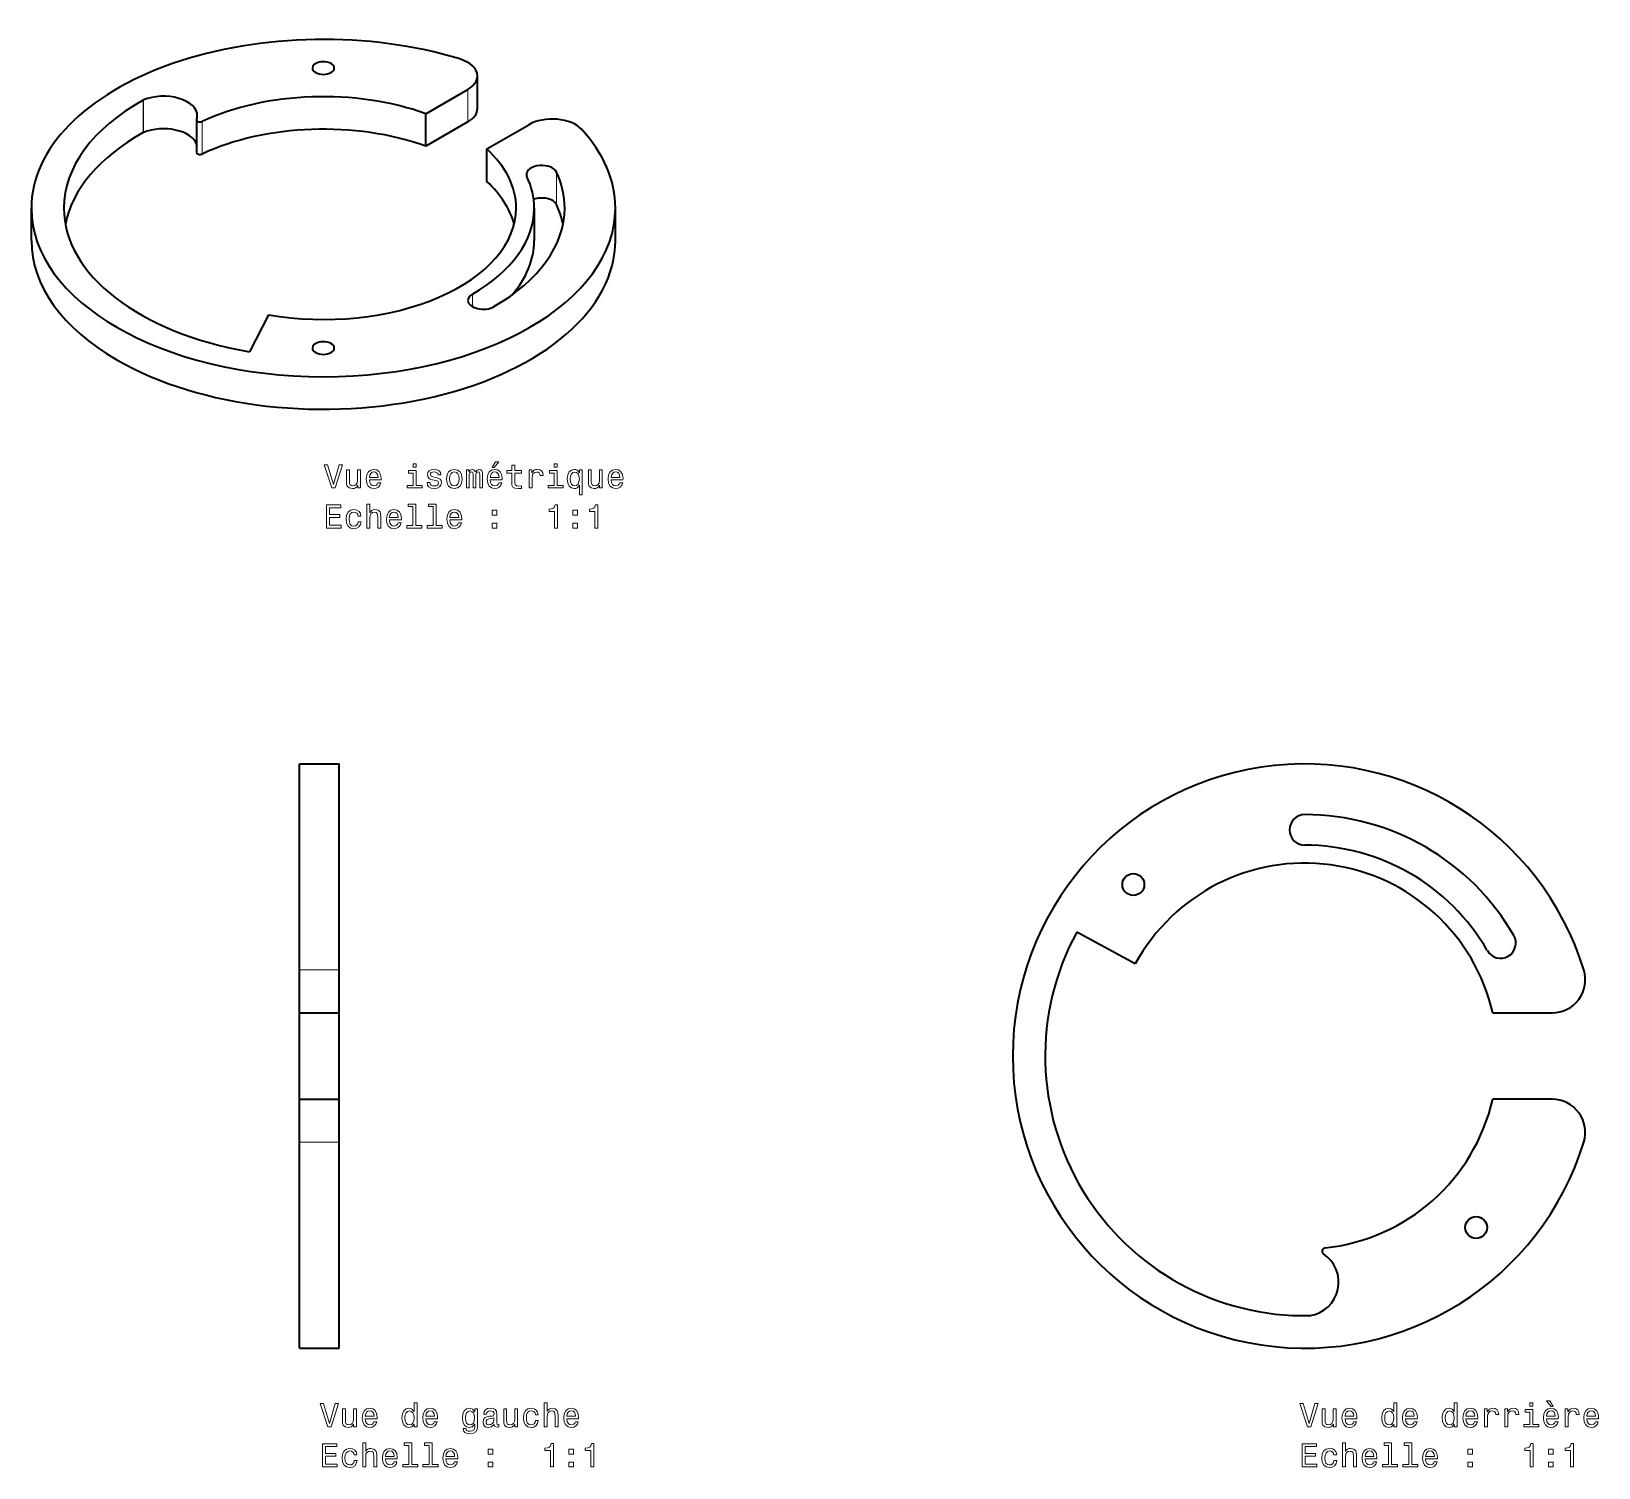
# Model space of a CAD drawing. Extents: x 503 to 935, y 310 to 575.
# Drawn here: x 698.7 to 934.9, y 358.5 to 574.8 of the extents above; entities that cross this region are included whole.
import ezdxf

# ---------------------------------------------------------------- set-up
doc = ezdxf.new("R2010")
doc.units = 0

msp = doc.modelspace()

# ---------------------------------------------------------------- linework, layer by layer
at = {"color": 7, "lineweight": 35, "ltscale": 0.122473}
for p, q in [((765.96, 563.24), (765.96, 568.14)), ((723.64, 561.5), (723.64, 556.6))]:
    msp.add_line(p, q, dxfattribs=at)
at = {"color": 7, "lineweight": 13, "ltscale": 0.122475}
for p, q in [((715.6, 559.59), (715.6, 564.49)), ((715.66, 559.62), (715.66, 564.52)), ((764.49, 561.2), (764.49, 566.1)), ((724.46, 561.27), (724.46, 556.37)), ((777.86, 548.76), (777.86, 553.66))]:
    msp.add_line(p, q, dxfattribs=at)
at = {"color": 7, "lineweight": 35, "ltscale": 0.182473}
for p, q in [((758.17, 562.45), (764.49, 566.1)), ((764.49, 561.2), (758.17, 557.55))]:
    msp.add_line(p, q, dxfattribs=at)
at = {"color": 7, "lineweight": 35, "ltscale": 0.122475}
for p, q in [((758.17, 557.55), (758.17, 562.45)), ((767.37, 552.24), (767.37, 557.14)), ((698.74, 543.33), (698.74, 548.23)), ((774.5, 548.23), (774.5, 543.33)), ((786.74, 543.33), (786.74, 548.23))]:
    msp.add_line(p, q, dxfattribs=at)
at = {"color": 7, "lineweight": 35, "ltscale": 0.182472}
msp.add_line((767.37, 557.14), (773.69, 560.79), dxfattribs=at)
at = {"color": 7, "lineweight": 13, "ltscale": 0.046948}
msp.add_line((765.2, 533.38), (765.2, 535.26), dxfattribs=at)
at = {"color": 7, "lineweight": 35, "ltscale": 0.156323}
msp.add_line((734.49, 532.14), (731.63, 526.58), dxfattribs=at)
at = {"color": 7, "lineweight": 35}
for p, q in [((739.13, 433.47), (739.13, 464.5)), ((745.13, 433.47), (745.13, 464.5)), ((739.13, 376.5), (739.13, 407.53)), ((745.13, 376.5), (745.13, 407.53))]:
    msp.add_line(p, q, dxfattribs=at)
at = {"color": 7, "lineweight": 35, "ltscale": 0.15}
for p, q in [((739.13, 464.5), (745.13, 464.5)), ((739.13, 427), (745.13, 427)), ((739.13, 414), (745.13, 414)), ((739.13, 376.5), (745.13, 376.5))]:
    msp.add_line(p, q, dxfattribs=at)
at = {"color": 7, "lineweight": 35, "ltscale": 0.379882}
msp.add_line((739.13, 434.37), (739.13, 449.56), dxfattribs=at)
at = {"color": 7, "lineweight": 35, "ltscale": 0.25125}
msp.add_line((865.08, 434.37), (856.25, 439.16), dxfattribs=at)
at = {"color": 7, "lineweight": 35, "ltscale": 0.161859}
for p, q in [((739.13, 427), (739.13, 433.47)), ((745.13, 427), (745.13, 433.47)), ((739.13, 407.53), (739.13, 414)), ((745.13, 407.53), (745.13, 414))]:
    msp.add_line(p, q, dxfattribs=at)
at = {"color": 7, "lineweight": 13, "ltscale": 0.15}
for p, q in [((739.13, 433.47), (745.13, 433.47)), ((739.13, 407.53), (745.13, 407.53))]:
    msp.add_line(p, q, dxfattribs=at)
at = {"color": 7, "lineweight": 35, "ltscale": 0.391661}
msp.add_line((739.13, 414), (739.13, 429.67), dxfattribs=at)
at = {"color": 7, "lineweight": 35, "ltscale": 0.325019}
msp.add_line((745.13, 414), (745.13, 427), dxfattribs=at)
at = {"color": 7, "lineweight": 35, "ltscale": 0.223482}
for p, q in [((918.95, 427), (927.89, 427)), ((927.89, 414), (918.95, 414))]:
    msp.add_line(p, q, dxfattribs=at)
at = {"color": 7, "lineweight": 13}
for points in [[(745.14, 509.57), (744.26, 506.59), (743.36, 509.57), (742.88, 509.57), (744.01, 506.07), (744.51, 506.07), (745.61, 509.57)], [(748.34, 508.78), (747.89, 508.78), (747.89, 507.21), (747.84, 506.85), (747.7, 506.59), (747.47, 506.43), (747.17, 506.38), (746.94, 506.42), (746.78, 506.54), (746.7, 506.74), (746.68, 507.04), (746.68, 508.78), (746.23, 508.78), (746.23, 507), (746.25, 506.64), (746.35, 506.34), (746.64, 506.07), (747.11, 505.97), (747.36, 506.01), (747.58, 506.1), (747.76, 506.26), (747.91, 506.48), (747.91, 506.07), (748.34, 506.07)], [(749.67, 507.29), (751.45, 507.29), (751.45, 507.5), (751.37, 508.08), (751.15, 508.52), (750.8, 508.78), (750.33, 508.87), (749.87, 508.77), (749.52, 508.49), (749.29, 508.03), (749.21, 507.43), (749.29, 506.81), (749.51, 506.35), (749.86, 506.07), (750.31, 505.97), (750.71, 506.04), (751.03, 506.21), (751.27, 506.48), (751.4, 506.85), (750.97, 506.85), (750.87, 506.64), (750.74, 506.49), (750.37, 506.37), (750.08, 506.43), (749.87, 506.6), (749.72, 506.89), (749.67, 507.28)], [(749.67, 507.67), (749.73, 508.02), (749.87, 508.27), (750.07, 508.43), (750.34, 508.48), (750.61, 508.43), (750.82, 508.27), (750.95, 508.02), (750.99, 507.67)], [(756.71, 506.44), (756.71, 508.69), (755.57, 508.69), (755.57, 508.31), (756.27, 508.31), (756.27, 506.44), (755.36, 506.44), (755.36, 506.07), (757.63, 506.07), (757.63, 506.44)], [(756.73, 509.69), (756.26, 509.69), (756.26, 509.19), (756.73, 509.19)], [(759.72, 507.65), (759.29, 507.75), (758.97, 507.86), (758.87, 508.1), (758.9, 508.27), (759, 508.39), (759.18, 508.46), (759.42, 508.49), (759.66, 508.46), (759.85, 508.37), (759.97, 508.24), (760.02, 508.06), (760.45, 508.06), (760.45, 508.07), (760.38, 508.39), (760.17, 508.65), (759.85, 508.81), (759.42, 508.87), (758.99, 508.81), (758.68, 508.65), (758.48, 508.4), (758.42, 508.09), (758.47, 507.78), (758.61, 507.57), (758.84, 507.42), (759.18, 507.31), (759.67, 507.19), (759.98, 507.07), (760.06, 506.97), (760.09, 506.82), (760.04, 506.63), (759.92, 506.49), (759.73, 506.4), (759.46, 506.37), (759.19, 506.4), (758.98, 506.5), (758.85, 506.67), (758.79, 506.91), (758.36, 506.91), (758.43, 506.51), (758.64, 506.22), (758.97, 506.04), (759.42, 505.97), (759.9, 506.04), (760.24, 506.22), (760.46, 506.5), (760.53, 506.87), (760.48, 507.18), (760.32, 507.4), (760.06, 507.54)], [(761.3, 507.42), (761.38, 506.81), (761.61, 506.35), (761.98, 506.07), (762.47, 505.97), (762.96, 506.07), (763.33, 506.35), (763.56, 506.8), (763.65, 507.42), (763.56, 508.04), (763.33, 508.49), (762.96, 508.77), (762.47, 508.87), (761.98, 508.77), (761.61, 508.49), (761.38, 508.04)], [(761.75, 507.43), (761.8, 507.88), (761.94, 508.21), (762.17, 508.41), (762.47, 508.48), (762.78, 508.41), (763, 508.21), (763.14, 507.88), (763.2, 507.43), (763.14, 506.97), (763, 506.63), (762.78, 506.43), (762.47, 506.37), (762.17, 506.43), (761.94, 506.63), (761.8, 506.97)], [(764.29, 506.07), (764.7, 506.07), (764.7, 507.88), (764.72, 508.15), (764.8, 508.35), (764.91, 508.46), (765.07, 508.51), (765.19, 508.47), (765.27, 508.37), (765.31, 508.2), (765.32, 507.97), (765.32, 506.07), (765.71, 506.07), (765.71, 507.88), (765.73, 508.15), (765.81, 508.34), (765.93, 508.46), (766.08, 508.51), (766.2, 508.47), (766.28, 508.37), (766.33, 507.97), (766.33, 506.07), (766.74, 506.07), (766.74, 507.94), (766.72, 508.33), (766.63, 508.63), (766.47, 508.81), (766.21, 508.87), (765.9, 508.77), (765.67, 508.48), (765.48, 508.77), (765.17, 508.87), (764.88, 508.77), (764.68, 508.49), (764.68, 508.78), (764.29, 508.78)], [(767.89, 507.29), (769.67, 507.29), (769.67, 507.5), (769.59, 508.08), (769.37, 508.52), (769.02, 508.78), (768.55, 508.87), (768.09, 508.77), (767.73, 508.49), (767.51, 508.03), (767.43, 507.43), (767.5, 506.81), (767.73, 506.35), (768.08, 506.07), (768.53, 505.97), (768.92, 506.04), (769.25, 506.21), (769.48, 506.48), (769.62, 506.85), (769.18, 506.85), (769.09, 506.64), (768.96, 506.49), (768.59, 506.37), (768.3, 506.43), (768.08, 506.6), (767.94, 506.89), (767.89, 507.28)], [(767.89, 507.67), (767.95, 508.02), (768.08, 508.27), (768.29, 508.43), (768.56, 508.48), (768.83, 508.43), (769.04, 508.27), (769.16, 508.02), (769.21, 507.67)], [(768.2, 509.15), (768.5, 509.15), (769.2, 510), (768.7, 510)], [(771.13, 508.31), (771.13, 506.95), (771.16, 506.51), (771.3, 506.21), (771.59, 506.03), (772.07, 505.97), (772.59, 506), (772.59, 506.38), (772.21, 506.35), (771.86, 506.39), (771.67, 506.52), (771.59, 506.73), (771.58, 507.03), (771.58, 508.31), (772.59, 508.31), (772.59, 508.69), (771.58, 508.69), (771.58, 509.48), (771.13, 509.48), (771.13, 508.69), (770.37, 508.69), (770.37, 508.31)], [(773.74, 506.07), (774.18, 506.07), (774.18, 507.62), (774.23, 507.99), (774.37, 508.26), (774.59, 508.42), (774.89, 508.47), (775.11, 508.44), (775.27, 508.34), (775.37, 508.17), (775.41, 507.94), (775.86, 507.94), (775.8, 508.34), (775.63, 508.64), (775.35, 508.81), (774.98, 508.87), (774.72, 508.83), (774.5, 508.73), (774.3, 508.56), (774.14, 508.33), (774.14, 508.78), (773.74, 508.78)], [(777.97, 506.44), (777.97, 508.69), (776.83, 508.69), (776.83, 508.31), (777.52, 508.31), (777.52, 506.44), (776.62, 506.44), (776.62, 506.07), (778.88, 506.07), (778.88, 506.44)], [(777.98, 509.69), (777.51, 509.69), (777.51, 509.19), (777.98, 509.19)], [(781.31, 508.36), (781.15, 508.59), (780.98, 508.75), (780.77, 508.84), (780.53, 508.87), (780.11, 508.77), (779.77, 508.49), (779.56, 508.04), (779.48, 507.43), (779.56, 506.81), (779.77, 506.36), (780.11, 506.07), (780.53, 505.97), (780.77, 506), (780.97, 506.09), (781.15, 506.25), (781.31, 506.48), (781.31, 505.02), (781.75, 505.02), (781.75, 508.78), (781.31, 508.78)], [(779.93, 507.43), (779.98, 507.87), (780.12, 508.2), (780.33, 508.4), (780.61, 508.47), (780.9, 508.4), (781.12, 508.21), (781.25, 507.88), (781.31, 507.43), (781.25, 506.97), (781.12, 506.64), (780.9, 506.44), (780.61, 506.37), (780.33, 506.44), (780.12, 506.64), (779.98, 506.97)], [(784.77, 508.78), (784.33, 508.78), (784.33, 507.21), (784.28, 506.85), (784.13, 506.59), (783.9, 506.43), (783.61, 506.38), (783.37, 506.42), (783.22, 506.54), (783.13, 506.74), (783.11, 507.04), (783.11, 508.78), (782.67, 508.78), (782.67, 507), (782.68, 506.64), (782.78, 506.34), (783.07, 506.07), (783.54, 505.97), (783.79, 506.01), (784.01, 506.1), (784.2, 506.26), (784.35, 506.48), (784.35, 506.07), (784.77, 506.07)], [(786.11, 507.29), (787.88, 507.29), (787.89, 507.5), (787.81, 508.08), (787.58, 508.52), (787.23, 508.78), (786.76, 508.87), (786.3, 508.77), (785.95, 508.49), (785.72, 508.03), (785.64, 507.43), (785.72, 506.81), (785.95, 506.35), (786.29, 506.07), (786.75, 505.97), (787.14, 506.04), (787.46, 506.21), (787.7, 506.48), (787.84, 506.85), (787.4, 506.85), (787.31, 506.64), (787.18, 506.49), (786.8, 506.37), (786.52, 506.43), (786.3, 506.6), (786.16, 506.89), (786.11, 507.28)], [(786.11, 507.67), (786.16, 508.02), (786.3, 508.27), (786.5, 508.43), (786.78, 508.48), (787.04, 508.43), (787.25, 508.27), (787.38, 508.02), (787.42, 507.67)], [(743.2, 500.02), (745.42, 500.02), (745.42, 500.45), (743.66, 500.45), (743.66, 501.63), (745.23, 501.63), (745.23, 502.05), (743.66, 502.05), (743.66, 503.1), (745.38, 503.1), (745.38, 503.52), (743.2, 503.52)], [(749.29, 500.02), (749.73, 500.02), (749.73, 501.59), (749.78, 501.94), (749.92, 502.21), (750.15, 502.37), (750.45, 502.43), (750.69, 502.38), (750.84, 502.24), (750.92, 502.01), (750.95, 501.71), (750.95, 500.02), (751.39, 500.02), (751.39, 501.8), (751.37, 502.16), (751.28, 502.46), (750.98, 502.73), (750.52, 502.83), (750.26, 502.79), (750.05, 502.7), (749.87, 502.54), (749.73, 502.34), (749.73, 503.64), (749.29, 503.64)], [(756.24, 503.27), (756.24, 500.4), (755.33, 500.4), (755.33, 500.02), (757.59, 500.02), (757.59, 500.4), (756.68, 500.4), (756.68, 503.64), (755.54, 503.64), (755.54, 503.27)], [(759.28, 503.27), (759.28, 500.4), (758.36, 500.4), (758.36, 500.02), (760.63, 500.02), (760.63, 500.4), (759.72, 500.4), (759.72, 503.64), (758.58, 503.64), (758.58, 503.27)], [(777.56, 500.02), (778.02, 500.02), (778.02, 503.55), (777.68, 503.55), (777.59, 503.24), (777.41, 503.03), (777.13, 502.91), (776.75, 502.87), (776.75, 502.51), (777.56, 502.51)], [(783.64, 500.02), (784.09, 500.02), (784.09, 503.55), (783.75, 503.55), (783.66, 503.24), (783.48, 503.03), (783.2, 502.91), (782.82, 502.87), (782.82, 502.51), (783.64, 502.51)], [(747.97, 501.83), (748.41, 501.83), (748.32, 502.24), (748.11, 502.55), (747.77, 502.75), (747.33, 502.83), (746.84, 502.73), (746.48, 502.44), (746.24, 501.98), (746.16, 501.37), (746.24, 500.76), (746.47, 500.3), (746.82, 500.02), (747.31, 499.93), (747.75, 500), (748.09, 500.21), (748.32, 500.55), (748.42, 500.99), (747.99, 500.99), (747.92, 500.71), (747.78, 500.5), (747.58, 500.37), (747.33, 500.32), (747.02, 500.39), (746.8, 500.59), (746.66, 500.92), (746.62, 501.38), (746.66, 501.84), (746.8, 502.17), (747.03, 502.37), (747.33, 502.44), (747.59, 502.39), (747.79, 502.28), (747.92, 502.08)], [(752.71, 501.25), (754.49, 501.25), (754.49, 501.45), (754.41, 502.03), (754.19, 502.47), (753.83, 502.73), (753.37, 502.83), (752.91, 502.73), (752.55, 502.44), (752.33, 501.98), (752.25, 501.38), (752.32, 500.76), (752.55, 500.3), (752.9, 500.02), (753.35, 499.93), (753.74, 499.99), (754.07, 500.16), (754.3, 500.44), (754.44, 500.8), (754, 500.8), (753.91, 500.6), (753.78, 500.45), (753.41, 500.32), (753.12, 500.38), (752.9, 500.56), (752.76, 500.84), (752.71, 501.23)], [(752.71, 501.62), (752.77, 501.97), (752.9, 502.23), (753.11, 502.38), (753.38, 502.44), (753.65, 502.38), (753.86, 502.23), (753.98, 501.97), (754.03, 501.62)], [(761.82, 501.25), (763.59, 501.25), (763.6, 501.45), (763.52, 502.03), (763.3, 502.47), (762.94, 502.73), (762.47, 502.83), (762.02, 502.73), (761.66, 502.44), (761.44, 501.98), (761.35, 501.38), (761.43, 500.76), (761.66, 500.3), (762, 500.02), (762.46, 499.93), (762.85, 499.99), (763.17, 500.16), (763.41, 500.44), (763.55, 500.8), (763.11, 500.8), (763.02, 500.6), (762.89, 500.45), (762.51, 500.32), (762.23, 500.38), (762.01, 500.56), (761.87, 500.84), (761.82, 501.23)], [(761.82, 501.62), (761.87, 501.97), (762.01, 502.23), (762.22, 502.38), (762.49, 502.44), (762.76, 502.38), (762.96, 502.23), (763.09, 501.97), (763.13, 501.62)], [(768.2, 501.98), (768.89, 501.98), (768.89, 502.73), (768.2, 502.73)], [(768.2, 500.02), (768.89, 500.02), (768.89, 500.77), (768.2, 500.77)], [(780.34, 501.98), (781.04, 501.98), (781.04, 502.73), (780.34, 502.73)], [(780.34, 500.02), (781.04, 500.02), (781.04, 500.77), (780.34, 500.77)], [(928.06, 367.72), (927.56, 368.58), (927.06, 368.58), (927.76, 367.72)], [(744.52, 368.15), (743.64, 365.17), (742.74, 368.15), (742.26, 368.15), (743.39, 364.64), (743.9, 364.64), (745, 368.15)], [(747.72, 367.35), (747.28, 367.35), (747.28, 365.79), (747.23, 365.43), (747.08, 365.16), (746.86, 365), (746.56, 364.95), (746.32, 364.99), (746.17, 365.11), (746.09, 365.32), (746.07, 365.61), (746.07, 367.35), (745.62, 367.35), (745.62, 365.57), (745.64, 365.21), (745.73, 364.92), (746.03, 364.64), (746.49, 364.55), (746.75, 364.58), (746.96, 364.67), (747.15, 364.83), (747.3, 365.06), (747.3, 364.64), (747.72, 364.64)], [(749.06, 365.87), (750.84, 365.87), (750.84, 366.08), (750.76, 366.66), (750.54, 367.09), (750.19, 367.35), (749.72, 367.45), (749.26, 367.35), (748.9, 367.06), (748.68, 366.61), (748.6, 366), (748.67, 365.38), (748.9, 364.93), (749.25, 364.64), (749.7, 364.55), (750.1, 364.61), (750.42, 364.78), (750.65, 365.06), (750.79, 365.42), (750.35, 365.42), (750.26, 365.22), (750.13, 365.07), (749.76, 364.95), (749.47, 365), (749.25, 365.18), (749.11, 365.47), (749.06, 365.85)], [(749.06, 366.24), (749.12, 366.59), (749.25, 366.85), (749.46, 367), (749.73, 367.06), (750, 367), (750.21, 366.85), (750.33, 366.59), (750.38, 366.24)], [(756.41, 365.06), (756.41, 364.64), (756.85, 364.64), (756.85, 368.26), (756.41, 368.26), (756.41, 366.94), (756.08, 367.32), (755.87, 367.41), (755.63, 367.45), (755.2, 367.35), (754.87, 367.06), (754.65, 366.61), (754.58, 366), (754.65, 365.39), (754.87, 364.93), (755.2, 364.64), (755.63, 364.55), (755.87, 364.58), (756.08, 364.67)], [(755.71, 367.05), (756, 366.98), (756.22, 366.78), (756.35, 366.45), (756.4, 366), (756.35, 365.54), (756.22, 365.21), (756, 365.01), (755.71, 364.95), (755.43, 365.01), (755.22, 365.21), (755.08, 365.55), (755.03, 366), (755.08, 366.45), (755.22, 366.78), (755.43, 366.98)], [(758.17, 365.87), (759.94, 365.87), (759.95, 366.08), (759.87, 366.66), (759.65, 367.09), (759.29, 367.35), (758.82, 367.45), (758.37, 367.35), (758.01, 367.06), (757.79, 366.61), (757.71, 366), (757.78, 365.38), (758.01, 364.93), (758.36, 364.64), (758.81, 364.55), (759.2, 364.61), (759.53, 364.78), (759.76, 365.06), (759.9, 365.42), (759.46, 365.42), (759.37, 365.22), (759.24, 365.07), (758.87, 364.95), (758.58, 365), (758.36, 365.18), (758.22, 365.47), (758.17, 365.85)], [(758.17, 366.24), (758.22, 366.59), (758.36, 366.85), (758.57, 367), (758.84, 367.06), (759.11, 367), (759.31, 366.85), (759.44, 366.59), (759.49, 366.24)], [(765.96, 364.76), (765.96, 367.35), (765.54, 367.35), (765.54, 366.91), (765.19, 367.31), (764.98, 367.41), (764.74, 367.45), (764.31, 367.35), (763.98, 367.06), (763.76, 366.61), (763.69, 366), (763.76, 365.38), (763.98, 364.93), (764.31, 364.64), (764.74, 364.55), (764.98, 364.58), (765.18, 364.67), (765.54, 365.06), (765.54, 364.67), (765.5, 364.37), (765.39, 364.15), (765.17, 364.03), (764.86, 363.98), (764.58, 364.01), (764.38, 364.09), (764.27, 364.22), (764.23, 364.4), (763.8, 364.4), (763.8, 364.38), (763.87, 364.05), (764.07, 363.81), (764.39, 363.65), (764.83, 363.6), (765.36, 363.68), (765.7, 363.89), (765.9, 364.26)], [(764.15, 366), (764.19, 366.45), (764.33, 366.78), (764.54, 366.98), (764.82, 367.05), (765.12, 366.98), (765.34, 366.78), (765.48, 366.45), (765.53, 366), (765.48, 365.54), (765.34, 365.21), (765.12, 365.01), (764.82, 364.95), (764.54, 365.01), (764.33, 365.21), (764.19, 365.55)], [(768.5, 365), (768.5, 364.98), (768.52, 364.81), (768.6, 364.69), (768.92, 364.59), (769.16, 364.63), (769.16, 364.98), (769.06, 364.96), (768.92, 365.03), (768.89, 365.23), (768.89, 366.63), (768.83, 366.99), (768.65, 367.24), (768.35, 367.39), (767.91, 367.45), (767.49, 367.39), (767.18, 367.22), (766.98, 366.95), (766.91, 366.6), (766.91, 366.56), (767.31, 366.56), (767.35, 366.78), (767.46, 366.93), (767.64, 367.02), (767.9, 367.05), (768.14, 367.03), (768.32, 366.95), (768.43, 366.82), (768.46, 366.64), (768.44, 366.43), (768.36, 366.32), (768.16, 366.27), (767.78, 366.23), (767.35, 366.14), (767.04, 365.98), (766.86, 365.73), (766.8, 365.35), (766.85, 365.02), (767.01, 364.77), (767.26, 364.62), (767.61, 364.56), (768.08, 364.67)], [(772.01, 367.35), (771.57, 367.35), (771.57, 365.79), (771.52, 365.43), (771.37, 365.16), (771.15, 365), (770.85, 364.95), (770.61, 364.99), (770.46, 365.11), (770.37, 365.32), (770.35, 365.61), (770.35, 367.35), (769.91, 367.35), (769.91, 365.57), (769.92, 365.21), (770.02, 364.92), (770.31, 364.64), (770.78, 364.55), (771.03, 364.58), (771.25, 364.67), (771.44, 364.83), (771.59, 365.06), (771.59, 364.64), (772.01, 364.64)], [(774.69, 366.45), (775.12, 366.45), (775.03, 366.86), (774.82, 367.18), (774.48, 367.37), (774.04, 367.45), (773.56, 367.35), (773.19, 367.06), (772.96, 366.61), (772.88, 365.99), (772.95, 365.38), (773.18, 364.93), (773.54, 364.64), (774.03, 364.55), (774.46, 364.62), (774.8, 364.84), (775.03, 365.17), (775.13, 365.61), (774.71, 365.61), (774.63, 365.33), (774.49, 365.12), (774.29, 364.99), (774.04, 364.95), (773.73, 365.01), (773.51, 365.21), (773.37, 365.54), (773.33, 366.01), (773.37, 366.46), (773.52, 366.79), (773.74, 366.99), (774.04, 367.06), (774.3, 367.01), (774.5, 366.9), (774.63, 366.71)], [(776, 364.64), (776.44, 364.64), (776.44, 366.21), (776.49, 366.56), (776.63, 366.83), (776.86, 366.99), (777.16, 367.05), (777.4, 367), (777.56, 366.86), (777.63, 366.64), (777.66, 366.33), (777.66, 364.64), (778.1, 364.64), (778.1, 366.42), (778.08, 366.78), (777.99, 367.08), (777.69, 367.35), (777.23, 367.45), (776.98, 367.41), (776.76, 367.32), (776.58, 367.16), (776.44, 366.96), (776.44, 368.26), (776, 368.26)], [(779.42, 365.87), (781.2, 365.87), (781.2, 366.08), (781.12, 366.66), (780.9, 367.09), (780.55, 367.35), (780.08, 367.45), (779.62, 367.35), (779.27, 367.06), (779.04, 366.61), (778.96, 366), (779.03, 365.38), (779.26, 364.93), (779.61, 364.64), (780.06, 364.55), (780.46, 364.61), (780.78, 364.78), (781.02, 365.06), (781.15, 365.42), (780.71, 365.42), (780.62, 365.22), (780.49, 365.07), (780.12, 364.95), (779.83, 365), (779.61, 365.18), (779.47, 365.47), (779.42, 365.85)], [(779.42, 366.24), (779.48, 366.59), (779.61, 366.85), (779.82, 367), (780.09, 367.06), (780.36, 367), (780.57, 366.85), (780.69, 366.59), (780.74, 366.24)], [(892.15, 368.15), (891.27, 365.17), (890.37, 368.15), (889.89, 368.15), (891.02, 364.64), (891.52, 364.64), (892.63, 368.15)], [(895.35, 367.35), (894.91, 367.35), (894.91, 365.79), (894.86, 365.43), (894.71, 365.16), (894.48, 365), (894.19, 364.95), (893.95, 364.99), (893.8, 365.11), (893.71, 365.32), (893.69, 365.61), (893.69, 367.35), (893.25, 367.35), (893.25, 365.57), (893.26, 365.21), (893.36, 364.92), (893.65, 364.64), (894.12, 364.55), (894.37, 364.58), (894.59, 364.67), (894.78, 364.83), (894.93, 365.06), (894.93, 364.64), (895.35, 364.64)], [(896.69, 365.87), (898.46, 365.87), (898.47, 366.08), (898.39, 366.66), (898.17, 367.09), (897.81, 367.35), (897.34, 367.45), (896.88, 367.35), (896.53, 367.06), (896.3, 366.61), (896.22, 366), (896.3, 365.38), (896.53, 364.93), (896.87, 364.64), (897.33, 364.55), (897.72, 364.61), (898.04, 364.78), (898.28, 365.06), (898.42, 365.42), (897.98, 365.42), (897.89, 365.22), (897.76, 365.07), (897.38, 364.95), (897.1, 365), (896.88, 365.18), (896.74, 365.47), (896.69, 365.85)], [(896.69, 366.24), (896.74, 366.59), (896.88, 366.85), (897.09, 367), (897.36, 367.06), (897.63, 367), (897.83, 366.85), (897.96, 366.59), (898, 366.24)], [(904.04, 365.06), (904.04, 364.64), (904.48, 364.64), (904.48, 368.26), (904.04, 368.26), (904.04, 366.94), (903.7, 367.32), (903.5, 367.41), (903.26, 367.45), (902.83, 367.35), (902.5, 367.06), (902.28, 366.61), (902.21, 366), (902.28, 365.39), (902.5, 364.93), (902.83, 364.64), (903.26, 364.55), (903.5, 364.58), (903.71, 364.67)], [(903.33, 367.05), (903.63, 366.98), (903.85, 366.78), (903.98, 366.45), (904.03, 366), (903.98, 365.54), (903.85, 365.21), (903.63, 365.01), (903.33, 364.95), (903.06, 365.01), (902.85, 365.21), (902.7, 365.55), (902.66, 366), (902.7, 366.45), (902.85, 366.78), (903.06, 366.98)], [(905.8, 365.87), (907.57, 365.87), (907.58, 366.08), (907.5, 366.66), (907.27, 367.09), (906.92, 367.35), (906.45, 367.45), (905.99, 367.35), (905.64, 367.06), (905.41, 366.61), (905.33, 366), (905.41, 365.38), (905.63, 364.93), (905.98, 364.64), (906.44, 364.55), (906.83, 364.61), (907.15, 364.78), (907.39, 365.06), (907.53, 365.42), (907.09, 365.42), (907, 365.22), (906.87, 365.07), (906.49, 364.95), (906.2, 365), (905.99, 365.18), (905.85, 365.47), (905.8, 365.85)], [(905.8, 366.24), (905.85, 366.59), (905.99, 366.85), (906.19, 367), (906.47, 367.06), (906.73, 367), (906.94, 366.85), (907.07, 366.59), (907.11, 366.24)], [(913.14, 365.06), (913.14, 364.64), (913.59, 364.64), (913.59, 368.26), (913.15, 368.26), (913.15, 366.94), (912.81, 367.32), (912.6, 367.41), (912.37, 367.45), (911.94, 367.35), (911.61, 367.06), (911.39, 366.61), (911.31, 366), (911.39, 365.39), (911.61, 364.93), (911.94, 364.64), (912.37, 364.55), (912.6, 364.58), (912.82, 364.67)], [(912.44, 367.05), (912.74, 366.98), (912.96, 366.78), (913.09, 366.45), (913.14, 366), (913.09, 365.54), (912.96, 365.21), (912.74, 365.01), (912.44, 364.95), (912.17, 365.01), (911.95, 365.21), (911.81, 365.55), (911.77, 366), (911.81, 366.45), (911.95, 366.78), (912.17, 366.98)], [(914.9, 365.87), (916.68, 365.87), (916.68, 366.08), (916.6, 366.66), (916.38, 367.09), (916.03, 367.35), (915.56, 367.45), (915.1, 367.35), (914.75, 367.06), (914.52, 366.61), (914.44, 366), (914.52, 365.38), (914.74, 364.93), (915.09, 364.64), (915.54, 364.55), (915.94, 364.61), (916.26, 364.78), (916.5, 365.06), (916.63, 365.42), (916.2, 365.42), (916.1, 365.22), (915.97, 365.07), (915.6, 364.95), (915.31, 365), (915.1, 365.18), (914.95, 365.47), (914.9, 365.85)], [(914.9, 366.24), (914.96, 366.59), (915.1, 366.85), (915.3, 367), (915.57, 367.06), (915.84, 367), (916.05, 366.85), (916.17, 366.59), (916.22, 366.24)], [(917.72, 364.64), (918.16, 364.64), (918.16, 366.19), (918.21, 366.56), (918.34, 366.83), (918.57, 366.99), (918.86, 367.05), (919.08, 367.01), (919.25, 366.91), (919.35, 366.74), (919.39, 366.51), (919.84, 366.51), (919.78, 366.92), (919.61, 367.21), (919.33, 367.39), (918.95, 367.45), (918.7, 367.41), (918.47, 367.31), (918.28, 367.13), (918.12, 366.9), (918.12, 367.35), (917.72, 367.35)], [(920.75, 364.64), (921.2, 364.64), (921.2, 366.19), (921.24, 366.56), (921.38, 366.83), (921.6, 366.99), (921.9, 367.05), (922.12, 367.01), (922.29, 366.91), (922.39, 366.74), (922.42, 366.51), (922.87, 366.51), (922.81, 366.92), (922.65, 367.21), (922.37, 367.39), (921.99, 367.45), (921.73, 367.41), (921.51, 367.31), (921.31, 367.13), (921.16, 366.9), (921.16, 367.35), (920.75, 367.35)], [(924.98, 365.02), (924.98, 367.26), (923.84, 367.26), (923.84, 366.88), (924.54, 366.88), (924.54, 365.02), (923.63, 365.02), (923.63, 364.64), (925.9, 364.64), (925.9, 365.02)], [(925, 368.26), (924.53, 368.26), (924.53, 367.76), (925, 367.76)], [(927.05, 365.87), (928.82, 365.87), (928.83, 366.08), (928.75, 366.66), (928.53, 367.09), (928.17, 367.35), (927.7, 367.45), (927.24, 367.35), (926.89, 367.06), (926.66, 366.61), (926.58, 366), (926.66, 365.38), (926.89, 364.93), (927.23, 364.64), (927.69, 364.55), (928.08, 364.61), (928.4, 364.78), (928.64, 365.06), (928.78, 365.42), (928.34, 365.42), (928.25, 365.22), (928.12, 365.07), (927.74, 364.95), (927.46, 365), (927.24, 365.18), (927.1, 365.47), (927.05, 365.85)], [(927.05, 366.24), (927.1, 366.59), (927.24, 366.85), (927.45, 367), (927.72, 367.06), (927.99, 367), (928.19, 366.85), (928.32, 366.59), (928.36, 366.24)], [(929.86, 364.64), (930.31, 364.64), (930.31, 366.19), (930.35, 366.56), (930.49, 366.83), (930.71, 366.99), (931.01, 367.05), (931.23, 367.01), (931.4, 366.91), (931.5, 366.74), (931.53, 366.51), (931.98, 366.51), (931.92, 366.92), (931.75, 367.21), (931.48, 367.39), (931.1, 367.45), (930.84, 367.41), (930.62, 367.31), (930.42, 367.13), (930.27, 366.9), (930.27, 367.35), (929.86, 367.35)], [(933.12, 365.87), (934.9, 365.87), (934.9, 366.08), (934.82, 366.66), (934.6, 367.09), (934.24, 367.35), (933.78, 367.45), (933.32, 367.35), (932.96, 367.06), (932.74, 366.61), (932.66, 366), (932.73, 365.38), (932.96, 364.93), (933.31, 364.64), (933.76, 364.55), (934.15, 364.61), (934.48, 364.78), (934.71, 365.06), (934.85, 365.42), (934.41, 365.42), (934.32, 365.22), (934.19, 365.07), (933.82, 364.95), (933.53, 365), (933.31, 365.18), (933.17, 365.47), (933.12, 365.85)], [(933.12, 366.24), (933.18, 366.59), (933.31, 366.85), (933.52, 367), (933.79, 367.06), (934.06, 367), (934.26, 366.85), (934.39, 366.59), (934.44, 366.24)], [(768.45, 365.59), (768.39, 365.33), (768.23, 365.13), (767.98, 365), (767.69, 364.95), (767.49, 364.98), (767.36, 365.06), (767.27, 365.2), (767.25, 365.39), (767.27, 365.57), (767.35, 365.7), (767.67, 365.84), (768.08, 365.9), (768.45, 366.02)], [(742.59, 358.6), (744.8, 358.6), (744.8, 359.02), (743.05, 359.02), (743.05, 360.21), (744.61, 360.21), (744.61, 360.62), (743.05, 360.62), (743.05, 361.67), (744.76, 361.67), (744.76, 362.1), (742.59, 362.1)], [(747.36, 360.41), (747.8, 360.41), (747.71, 360.81), (747.49, 361.13), (747.15, 361.32), (746.72, 361.4), (746.23, 361.3), (745.86, 361.02), (745.63, 360.56), (745.55, 359.94), (745.63, 359.33), (745.85, 358.88), (746.21, 358.6), (746.7, 358.5), (747.13, 358.58), (747.47, 358.79), (747.7, 359.12), (747.81, 359.56), (747.38, 359.56), (747.31, 359.28), (747.16, 359.07), (746.96, 358.94), (746.72, 358.9), (746.41, 358.96), (746.19, 359.17), (746.05, 359.49), (746, 359.96), (746.05, 360.41), (746.19, 360.74), (746.42, 360.94), (746.72, 361.01), (746.98, 360.97), (747.17, 360.85), (747.31, 360.66)], [(748.67, 358.6), (749.12, 358.6), (749.12, 360.16), (749.16, 360.52), (749.31, 360.78), (749.54, 360.94), (749.84, 361), (750.08, 360.95), (750.23, 360.82), (750.31, 360.59), (750.33, 360.29), (750.33, 358.6), (750.78, 358.6), (750.78, 360.38), (750.76, 360.73), (750.66, 361.03), (750.37, 361.3), (749.9, 361.4), (749.65, 361.37), (749.43, 361.27), (749.25, 361.12), (749.12, 360.91), (749.12, 362.22), (748.67, 362.22)], [(752.1, 359.82), (753.87, 359.82), (753.88, 360.03), (753.8, 360.61), (753.57, 361.04), (753.22, 361.3), (752.75, 361.4), (752.29, 361.3), (751.94, 361.02), (751.71, 360.56), (751.63, 359.95), (751.71, 359.33), (751.94, 358.88), (752.28, 358.6), (752.74, 358.5), (753.13, 358.57), (753.45, 358.74), (753.69, 359.01), (753.83, 359.37), (753.39, 359.37), (753.3, 359.17), (753.17, 359.02), (752.79, 358.9), (752.51, 358.95), (752.29, 359.13), (752.15, 359.42), (752.1, 359.81)], [(755.63, 361.84), (755.63, 358.97), (754.71, 358.97), (754.71, 358.6), (756.98, 358.6), (756.98, 358.97), (756.07, 358.97), (756.07, 362.22), (754.93, 362.22), (754.93, 361.84)], [(758.66, 361.84), (758.66, 358.97), (757.75, 358.97), (757.75, 358.6), (760.02, 358.6), (760.02, 358.97), (759.11, 358.97), (759.11, 362.22), (757.97, 362.22), (757.97, 361.84)], [(761.21, 359.82), (762.98, 359.82), (762.99, 360.03), (762.9, 360.61), (762.68, 361.04), (762.33, 361.3), (761.86, 361.4), (761.4, 361.3), (761.05, 361.02), (760.82, 360.56), (760.74, 359.95), (760.82, 359.33), (761.04, 358.88), (761.39, 358.6), (761.85, 358.5), (762.24, 358.57), (762.56, 358.74), (762.8, 359.01), (762.94, 359.37), (762.5, 359.37), (762.41, 359.17), (762.27, 359.02), (761.9, 358.9), (761.61, 358.95), (761.4, 359.13), (761.26, 359.42), (761.21, 359.81)], [(776.95, 358.6), (777.41, 358.6), (777.41, 362.12), (777.07, 362.12), (776.98, 361.81), (776.79, 361.61), (776.52, 361.49), (776.13, 361.45), (776.13, 361.09), (776.95, 361.09)], [(783.02, 358.6), (783.48, 358.6), (783.48, 362.12), (783.14, 362.12), (783.05, 361.81), (782.87, 361.61), (782.59, 361.49), (782.21, 361.45), (782.21, 361.09), (783.02, 361.09)], [(890.21, 358.6), (892.43, 358.6), (892.43, 359.02), (890.68, 359.02), (890.68, 360.21), (892.24, 360.21), (892.24, 360.62), (890.68, 360.62), (890.68, 361.67), (892.39, 361.67), (892.39, 362.1), (890.21, 362.1)], [(894.99, 360.41), (895.43, 360.41), (895.34, 360.81), (895.12, 361.13), (894.78, 361.32), (894.34, 361.4), (893.86, 361.3), (893.49, 361.02), (893.26, 360.56), (893.18, 359.94), (893.25, 359.33), (893.48, 358.88), (893.84, 358.6), (894.33, 358.5), (894.76, 358.58), (895.1, 358.79), (895.33, 359.12), (895.43, 359.56), (895.01, 359.56), (894.93, 359.28), (894.79, 359.07), (894.59, 358.94), (894.34, 358.9), (894.04, 358.96), (893.81, 359.17), (893.68, 359.49), (893.63, 359.96), (893.68, 360.41), (893.82, 360.74), (894.05, 360.94), (894.34, 361.01), (894.6, 360.97), (894.8, 360.85), (894.93, 360.66)], [(896.3, 358.6), (896.74, 358.6), (896.74, 360.16), (896.79, 360.52), (896.93, 360.78), (897.16, 360.94), (897.46, 361), (897.71, 360.95), (897.86, 360.82), (897.93, 360.59), (897.96, 360.29), (897.96, 358.6), (898.4, 358.6), (898.4, 360.38), (898.38, 360.73), (898.29, 361.03), (897.99, 361.3), (897.53, 361.4), (897.28, 361.37), (897.06, 361.27), (896.88, 361.12), (896.74, 360.91), (896.74, 362.22), (896.3, 362.22)], [(899.72, 359.82), (901.5, 359.82), (901.5, 360.03), (901.42, 360.61), (901.2, 361.04), (900.85, 361.3), (900.38, 361.4), (899.92, 361.3), (899.57, 361.02), (899.34, 360.56), (899.26, 359.95), (899.34, 359.33), (899.56, 358.88), (899.91, 358.6), (900.36, 358.5), (900.76, 358.57), (901.08, 358.74), (901.32, 359.01), (901.45, 359.37), (901.01, 359.37), (900.92, 359.17), (900.79, 359.02), (900.42, 358.9), (900.13, 358.95), (899.92, 359.13), (899.77, 359.42), (899.72, 359.81)], [(903.25, 361.84), (903.25, 358.97), (902.34, 358.97), (902.34, 358.6), (904.61, 358.6), (904.61, 358.97), (903.7, 358.97), (903.7, 362.22), (902.56, 362.22), (902.56, 361.84)], [(906.29, 361.84), (906.29, 358.97), (905.38, 358.97), (905.38, 358.6), (907.64, 358.6), (907.64, 358.97), (906.73, 358.97), (906.73, 362.22), (905.59, 362.22), (905.59, 361.84)], [(908.83, 359.82), (910.61, 359.82), (910.61, 360.03), (910.53, 360.61), (910.31, 361.04), (909.96, 361.3), (909.49, 361.4), (909.03, 361.3), (908.68, 361.02), (908.45, 360.56), (908.37, 359.95), (908.44, 359.33), (908.67, 358.88), (909.02, 358.6), (909.47, 358.5), (909.87, 358.57), (910.19, 358.74), (910.43, 359.01), (910.56, 359.37), (910.12, 359.37), (910.03, 359.17), (909.9, 359.02), (909.53, 358.9), (909.24, 358.95), (909.02, 359.13), (908.88, 359.42), (908.83, 359.81)], [(924.58, 358.6), (925.04, 358.6), (925.04, 362.12), (924.69, 362.12), (924.6, 361.81), (924.42, 361.61), (924.14, 361.49), (923.76, 361.45), (923.76, 361.09), (924.58, 361.09)], [(930.65, 358.6), (931.11, 358.6), (931.11, 362.12), (930.76, 362.12), (930.67, 361.81), (930.49, 361.61), (930.22, 361.49), (929.83, 361.45), (929.83, 361.09), (930.65, 361.09)], [(752.1, 360.2), (752.15, 360.54), (752.29, 360.8), (752.5, 360.96), (752.77, 361.01), (753.04, 360.96), (753.24, 360.8), (753.37, 360.54), (753.41, 360.2)], [(761.21, 360.2), (761.26, 360.54), (761.4, 360.8), (761.6, 360.96), (761.88, 361.01), (762.14, 360.96), (762.35, 360.8), (762.48, 360.54), (762.52, 360.2)], [(767.58, 360.55), (768.28, 360.55), (768.28, 361.3), (767.58, 361.3)], [(767.58, 358.6), (768.28, 358.6), (768.28, 359.35), (767.58, 359.35)], [(779.73, 360.55), (780.42, 360.55), (780.42, 361.3), (779.73, 361.3)], [(779.73, 358.6), (780.42, 358.6), (780.42, 359.35), (779.73, 359.35)], [(899.72, 360.2), (899.78, 360.54), (899.92, 360.8), (900.12, 360.96), (900.39, 361.01), (900.66, 360.96), (900.87, 360.8), (900.99, 360.54), (901.04, 360.2)], [(908.83, 360.2), (908.89, 360.54), (909.02, 360.8), (909.23, 360.96), (909.5, 361.01), (909.77, 360.96), (909.98, 360.8), (910.1, 360.54), (910.15, 360.2)], [(915.21, 360.55), (915.91, 360.55), (915.91, 361.3), (915.21, 361.3)], [(915.21, 358.6), (915.91, 358.6), (915.91, 359.35), (915.21, 359.35)], [(927.36, 360.55), (928.05, 360.55), (928.05, 361.3), (927.36, 361.3)], [(927.36, 358.6), (928.05, 358.6), (928.05, 359.35), (927.36, 359.35)]]:
    msp.add_lwpolyline(points, close=True, dxfattribs=at)
at = {"color": 7, "lineweight": 35}
for centre in [(864.79, 446.33), (916.45, 394.67)]:
    msp.add_circle(centre, 1.65, dxfattribs=at)
for centre, radius, start, end in [((890.62, 420.5), 44, 17.1499, 342.8501), ((890.62, 454.56), 2.3, 90, 270), ((890.62, 420.5), 36.36, 30, 90), ((890.62, 420.5), 31.76, 30, 90), ((890.62, 420.5), 29.06, 12.9237, 151.5), ((890.62, 420.5), 39.11, 151.5, 271.0686), ((920.12, 437.53), 2.3, 210, 30), ((927.89, 432), 5, 270, 17.1499), ((890.62, 420.5), 29.06, 276.021, 347.0763), ((927.89, 409), 5, 342.8501, 90), ((890.62, 386.44), 5.1, 279.0065, 56.3764), ((893.72, 391.1), 0.5, 96.021, 236.3764), ((891.34, 381.89), 0.5, 271.0686, 279.0065)]:
    msp.add_arc(centre, radius, start, end, dxfattribs=at)
for centre, major_axis, start_param, end_param in [((742.74, 548.23), (44, 0), 1.08472, 3.141632), ((742.74, 569.32), (1.65, 0), 0.785398, 3.141593), ((742.74, 569.32), (1.65, 0), 3.141593, 6.283185), ((742.74, 569.32), (1.65, 0), 0, 0.785398), ((760.96, 568.14), (5, 0), 6.283185, 7.367905), ((760.96, 568.14), (5, 0), 5.497787, 6.283185), ((742.74, 548.23), (39.11, 0), 2.337544, 3.141549), ((715.95, 564.28), (0.5, 0), 2.199001, 2.337544), ((718.65, 562.13), (5.1, 0), 0.000001, 2.199001), ((742.74, 548.23), (29.06, 0), 1.010959, 2.251109), ((718.65, 562.13), (5.1, 0), 6.08463, 6.283186), ((760.96, 563.24), (5, 0), 5.497787, 6.283185), ((718.65, 557.24), (5.1, 0), 0.208114, 2.199001), ((724.14, 561.5), (0.5, 0), 2.943037, 3.141593), ((724.14, 561.5), (0.5, 0), 3.141593, 5.392702), ((742.74, 543.33), (29.06, 0), 1.010959, 2.251109), ((777.22, 558.75), (5, 0), 0.486077, 2.356194), ((742.74, 548.23), (44, 0), 6.283184, 6.769262), ((742.74, 543.33), (39.11, 0), 2.337544, 3.032907), ((715.95, 559.38), (0.5, 0), 2.199001, 2.337544), ((724.14, 556.6), (0.5, 0), 3.141593, 5.392702), ((742.74, 548.23), (29.06, 0), 0.000049, 0.559837), ((775.64, 553.32), (2.3, 0), 0.261799, 3.141499), ((775.64, 553.32), (2.3, 0), 3.141499, 3.403392), ((742.74, 548.23), (31.76, 0), 0.000052, 0.261799), ((742.74, 548.23), (36.36, 0), 0.000052, 0.261799), ((742.74, 543.33), (29.06, 0), 0.146505, 0.559837), ((742.74, 548.23), (44, 0), 3.141632, 6.283184), ((742.74, 548.23), (39.11, 0), 3.141549, 4.42441), ((742.74, 548.23), (29.06, 0), 4.42441, 6.283234), ((742.74, 548.23), (31.76, 0), 5.497787, 6.283238), ((742.74, 548.23), (36.36, 0), 5.497787, 6.283238), ((775.64, 548.42), (-2.3, 0), 3.403392, 5.272148), ((742.74, 543.33), (-36.36, 0), 3.258534, 3.403392), ((742.74, 543.33), (44, 0), 3.141632, 3.926991), ((742.74, 543.33), (44, 0), 3.926991, 6.283184), ((742.74, 543.33), (-31.76, 0), 2.677292, 3.141645), ((766.83, 534.32), (2.3, 0), 2.356194, 3.141593), ((766.83, 534.32), (2.3, 0), 3.141593, 5.497787), ((742.74, 527.14), (1.65, 0), 0.785398, 3.141593), ((742.74, 527.14), (1.65, 0), 3.141593, 6.283185), ((742.74, 527.14), (1.65, 0), 0, 0.785398)]:
    msp.add_ellipse(centre, major_axis=major_axis, ratio=0.57735, start_param=start_param, end_param=end_param, dxfattribs=at)

doc.saveas('drawing.dxf')
